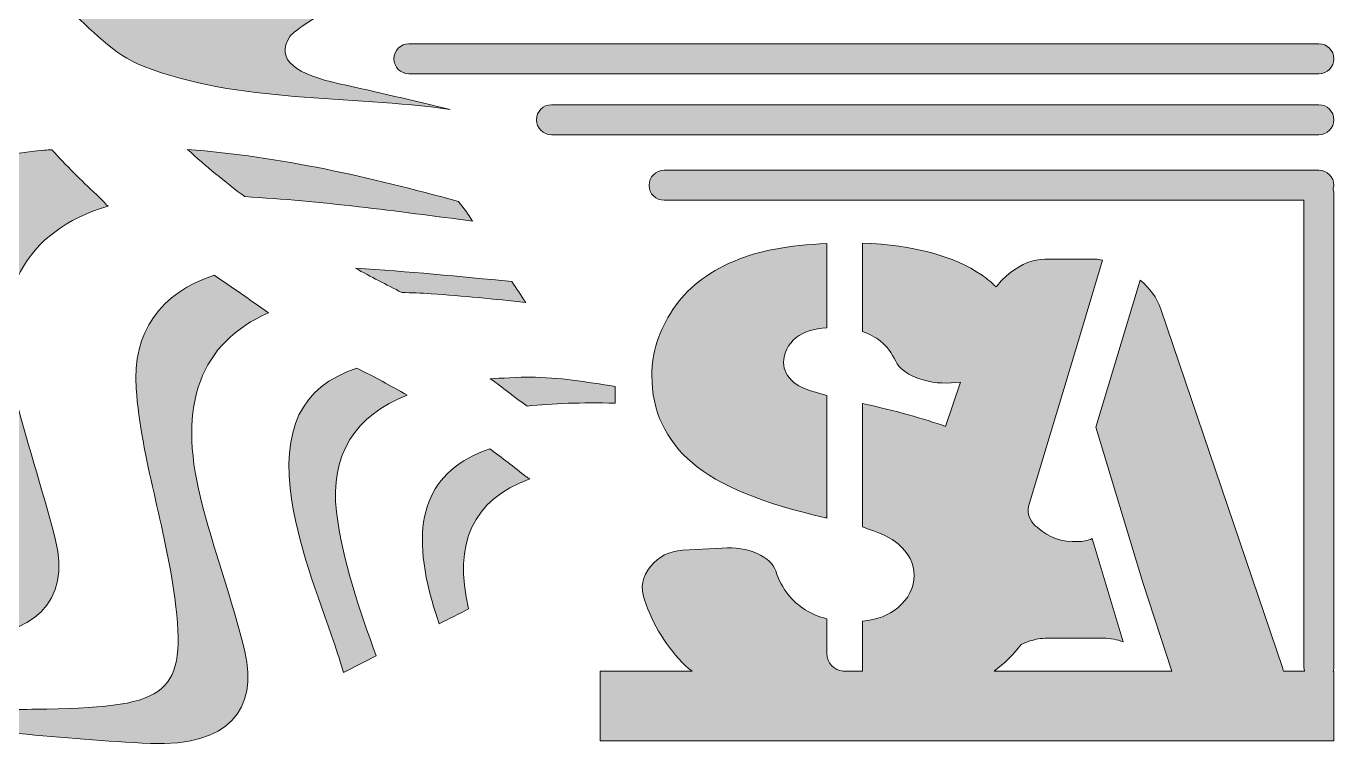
# Model space of a CAD drawing. Header units: inches. Extents: x 55 to 251, y -199 to -11.
# Drawn here: x 124.2 to 251.2, y -199.3 to -129.3 of the extents above; entities that cross this region are included whole.
import ezdxf

# ---------------------------------------------------------------- set-up
doc = ezdxf.new("R2010")
doc.units = ezdxf.units.IN
doc.header["$MEASUREMENT"] = 0
doc.layers.add('Layer 1', color=7, linetype='Continuous')

# ---------------------------------------------------------------- blocks, each defined once
blk = doc.blocks.new('block 2')
at = {"layer": 'Layer 1', "true_color": 0x434142}
h = blk.add_hatch(color=250, dxfattribs=at)
h.dxf.hatch_style = 2
edge = h.paths.add_edge_path()
edge.add_spline(control_points=[(154.34, -114.26), (154.35, -115.69), (157.8, -121.86), (158.68, -123.19), (159.65, -124.66), (160.63, -126.13), (161.6, -127.6), (161.6, -127.6), (179.96, -127.6), (179.96, -127.6), (177.73, -115.84), (173.31, -104.84), (165.24, -94.99), (162.55, -91.71), (159.67, -88.75), (156.64, -86.05), (153.48, -83.23), (150.14, -80.69), (146.66, -78.41), (142.35, -75.61), (137.82, -73.19), (133.1, -71.08), (130.56, -69.93), (127.96, -68.87), (125.31, -67.89), (123.17, -67.1), (121, -66.36), (118.8, -65.66), (117.04, -65.1), (116.33, -65.49), (116.11, -67.53), (115.75, -70.95), (115.58, -74.37), (115.57, -77.78), (115.56, -79.35), (115.59, -80.91), (115.65, -82.47), (115.77, -85.38), (116, -88.27), (116.33, -91.15), (116.58, -93.3), (116.88, -95.43), (117.23, -97.56), (117.53, -99.3), (117.84, -101.03), (118.2, -102.76), (119.79, -110.42), (122.3, -117.2), (125.58, -123.23), (125.99, -124), (126.43, -124.75), (126.88, -125.49), (127.09, -125.85), (127.32, -126.2), (127.54, -126.55), (127.76, -126.9), (127.97, -127.25), (128.19, -127.6), (128.19, -127.6), (128.2, -127.6), (128.2, -127.6), (128.2, -127.6), (128.2, -127.6), (128.2, -127.6), (130.51, -129.55), (132.62, -132.07), (135.58, -133.21), (144.94, -136.83), (155.45, -136.01), (165.39, -137.4), (161.81, -136.55), (158.23, -135.71), (154.62, -134.91), (150.55, -134.02), (148.32, -132.62), (149.83, -130.33), (150.23, -129.73), (153.16, -127.91), (153.78, -127.6), (153.78, -127.6), (153.78, -127.6), (153.78, -127.6), (153.78, -127.6), (153.78, -127.6), (153.78, -127.6), (146.78, -116.82), (139.76, -106.05), (132.73, -95.29), (131.73, -93.75), (130.73, -92.21), (129.73, -90.68), (129.52, -90.35), (129.3, -90.03), (129.11, -89.72), (128.42, -88.59), (128.06, -87.47), (129.53, -86.32), (131.34, -84.9), (133.11, -85.03), (134.76, -86.81), (135.16, -87.24), (135.52, -87.7), (135.86, -88.18), (137, -89.79), (137.86, -91.58), (138.94, -93.24), (139.19, -93.63), (139.45, -94.02), (139.71, -94.42), (143.44, -100.14), (147.25, -105.82), (151.02, -111.51), (151.8, -106.67), (151.95, -102.21), (151.75, -97.76), (151.61, -94.73), (153.35, -93.87), (155.61, -93.87), (158.03, -93.87), (157.86, -95.96), (157.86, -97.72), (157.87, -104.82), (154.32, -107.17), (154.34, -114.26)], knot_values=[0, 0, 0, 0, 1, 1, 1, 2, 2, 2, 3, 3, 3, 4, 4, 4, 5, 5, 5, 6, 6, 6, 7, 7, 7, 8, 8, 8, 9, 9, 9, 10, 10, 10, 11, 11, 11, 12, 12, 12, 13, 13, 13, 14, 14, 14, 15, 15, 15, 16, 16, 16, 17, 17, 17, 18, 18, 18, 19, 19, 19, 20, 20, 20, 21, 21, 21, 22, 22, 22, 23, 23, 23, 24, 24, 24, 25, 25, 25, 26, 26, 26, 27, 27, 27, 28, 28, 28, 29, 29, 29, 30, 30, 30, 31, 31, 31, 32, 32, 32, 33, 33, 33, 34, 34, 34, 35, 35, 35, 36, 36, 36, 37, 37, 37, 38, 38, 38, 39, 39, 39, 40, 40, 40, 41, 41, 41, 41], degree=3, periodic=1)
h = blk.add_hatch(color=250, dxfattribs=at)
h.dxf.hatch_style = 2
edge = h.paths.add_edge_path()
edge.add_spline(control_points=[(132.17, -146.8), (132.12, -146.76), (132.07, -146.73), (132.02, -146.7), (131.75, -146.37), (131.41, -146.03), (131.03, -145.68), (129.52, -144.29), (128.08, -142.83), (126.7, -141.32), (126.46, -141.34), (126.22, -141.35), (125.98, -141.37), (115.11, -142.37), (111.1, -145.76), (111.5, -154.49), (111.74, -159.82), (113.75, -165.09), (114.09, -170.43), (114.25, -172.92), (113.06, -177.14), (111.19, -177.65), (108.19, -178.48), (103.76, -177.42), (100.62, -176.13), (99.51, -175.68), (98.52, -174.86), (97.68, -173.91), (95.54, -169.56), (95.98, -163.76), (96.28, -161.4), (96.33, -161.08), (96.38, -160.74), (96.43, -160.4), (96.43, -160.36), (96.44, -160.33), (96.44, -160.33), (96.44, -160.33), (96.43, -160.33), (96.43, -160.33), (97.37, -153.17), (96.99, -142.81), (98.98, -139.38), (102.05, -134.1), (120.29, -133.14), (118.18, -129.57), (118.18, -129.57), (118.18, -129.57), (118.18, -129.57), (117.91, -129.09), (117.63, -128.61), (117.37, -128.12), (117.12, -127.65), (116.85, -127.23), (116.58, -126.83), (116.58, -126.83), (116.58, -126.83), (116.58, -126.83), (116.56, -126.81), (116.55, -126.8), (116.54, -126.78), (116.46, -126.67), (116.38, -126.57), (116.3, -126.46), (116.21, -126.35), (116.13, -126.24), (116.05, -126.14), (116.02, -126.11), (116, -126.08), (115.97, -126.06), (115.81, -125.87), (115.65, -125.7), (115.48, -125.54), (115.44, -125.5), (115.39, -125.46), (115.35, -125.43), (115.19, -125.28), (115.02, -125.14), (114.85, -125.02), (114.79, -124.97), (114.73, -124.93), (114.66, -124.89), (114.5, -124.78), (114.34, -124.68), (114.17, -124.58), (114.08, -124.53), (113.98, -124.49), (113.89, -124.45), (113.81, -124.41), (113.73, -124.38), (113.65, -124.34), (113.57, -124.3), (113.5, -124.26), (113.41, -124.23), (113.27, -124.18), (113.12, -124.13), (112.97, -124.09), (112.84, -124.05), (112.72, -124), (112.58, -123.96), (112.28, -123.89), (111.98, -123.83), (111.65, -123.78), (107.46, -123.16), (103.34, -122.86), (99.29, -122.86), (97.48, -122.86), (95.69, -122.94), (93.91, -123.07), (93.91, -123.07), (93.98, -123.05), (93.98, -123.05), (74.08, -124.38), (68.07, -130.11), (68.07, -130.11), (68.07, -130.11), (68.08, -130.1), (68.08, -130.1), (67.75, -130.28), (67.52, -130.49), (67.43, -130.72), (67.41, -130.73), (67.39, -130.74), (67.37, -130.75), (67.38, -130.76), (67.39, -130.78), (67.41, -130.8), (67.39, -130.85), (67.37, -130.9), (67.37, -130.95), (67.37, -131.03), (67.39, -131.1), (67.42, -131.18), (67.42, -131.18), (67.42, -131.18), (67.42, -131.18), (67.42, -131.18), (67.45, -131.22), (67.45, -131.22), (67.47, -131.28), (67.51, -131.33), (67.55, -131.39), (67.55, -131.39), (70.39, -135.83), (70.39, -135.83), (77.23, -147.78), (82.35, -160.28), (83.95, -173.88), (84.3, -176.79), (86.69, -181.11), (89.53, -182.01), (98.67, -184.87), (108.33, -187.21), (118.04, -188.25), (124.83, -188.97), (128.59, -185.05), (127.07, -179.24), (125.77, -174.24), (124.13, -169.29), (122.89, -164.28), (120.71, -155.5), (124.03, -149.21), (132.17, -146.8)], knot_values=[0, 0, 0, 0, 1, 1, 1, 2, 2, 2, 3, 3, 3, 4, 4, 4, 5, 5, 5, 6, 6, 6, 7, 7, 7, 8, 8, 8, 9, 9, 9, 10, 10, 10, 11, 11, 11, 12, 12, 12, 13, 13, 13, 14, 14, 14, 15, 15, 15, 16, 16, 16, 17, 17, 17, 18, 18, 18, 19, 19, 19, 20, 20, 20, 21, 21, 21, 22, 22, 22, 23, 23, 23, 24, 24, 24, 25, 25, 25, 26, 26, 26, 27, 27, 27, 28, 28, 28, 29, 29, 29, 30, 30, 30, 31, 31, 31, 32, 32, 32, 33, 33, 33, 34, 34, 34, 35, 35, 35, 36, 36, 36, 37, 37, 37, 38, 38, 38, 39, 39, 39, 40, 40, 40, 41, 41, 41, 42, 42, 42, 43, 43, 43, 44, 44, 44, 45, 45, 45, 46, 46, 46, 47, 47, 47, 48, 48, 48, 49, 49, 49, 50, 50, 50, 51, 51, 51, 52, 52, 52, 53, 53, 53, 54, 54, 54, 54], degree=3, periodic=1)
h = blk.add_hatch(color=250, dxfattribs=at)
h.dxf.hatch_style = 2
edge = h.paths.add_edge_path()
edge.add_spline(control_points=[(249.78, -131.03), (249.78, -131.03), (161.39, -131.03), (161.39, -131.03), (160.58, -131.03), (159.93, -131.69), (159.93, -132.49), (159.93, -133.29), (160.58, -133.94), (161.39, -133.94), (161.39, -133.94), (249.78, -133.94), (249.78, -133.94), (250.58, -133.94), (251.24, -133.29), (251.24, -132.49), (251.24, -131.69), (250.58, -131.03), (249.78, -131.03)], knot_values=[0, 0, 0, 0, 1, 1, 1, 2, 2, 2, 3, 3, 3, 4, 4, 4, 5, 5, 5, 6, 6, 6, 6], degree=3, periodic=1)
h = blk.add_hatch(color=250, dxfattribs=at)
h.dxf.hatch_style = 2
edge = h.paths.add_edge_path()
edge.add_spline(control_points=[(249.78, -136.95), (249.78, -136.95), (175.23, -136.95), (175.23, -136.95), (174.43, -136.95), (173.78, -137.61), (173.78, -138.41), (173.78, -139.21), (174.43, -139.86), (175.23, -139.86), (175.23, -139.86), (249.78, -139.86), (249.78, -139.86), (250.58, -139.86), (251.24, -139.21), (251.24, -138.41), (251.24, -137.61), (250.58, -136.95), (249.78, -136.95)], knot_values=[0, 0, 0, 0, 1, 1, 1, 2, 2, 2, 3, 3, 3, 4, 4, 4, 5, 5, 5, 6, 6, 6, 6], degree=3, periodic=1)
h = blk.add_hatch(color=250, dxfattribs=at)
h.dxf.hatch_style = 2
edge = h.paths.add_edge_path()
edge.add_spline(control_points=[(139.89, -141.3), (141.66, -142.91), (143.51, -144.43), (145.44, -145.88), (152.83, -146.29), (160.19, -147.29), (167.56, -148.25), (167.13, -147.57), (166.69, -146.93), (166.2, -146.35), (157.61, -143.97), (148.92, -141.99), (139.89, -141.3)], knot_values=[0, 0, 0, 0, 1, 1, 1, 2, 2, 2, 3, 3, 3, 4, 4, 4, 4], degree=3, periodic=1)
h = blk.add_hatch(color=250, dxfattribs=at)
h.dxf.hatch_style = 2
edge = h.paths.add_edge_path()
edge.add_spline(control_points=[(249.78, -143.32), (249.78, -143.32), (186.17, -143.32), (186.17, -143.32), (185.37, -143.32), (184.72, -143.98), (184.72, -144.78), (184.72, -145.58), (185.37, -146.23), (186.17, -146.23), (186.17, -146.23), (248.33, -146.23), (248.33, -146.23), (248.33, -146.23), (248.33, -191.66), (248.33, -191.66), (248.33, -191.77), (248.37, -191.87), (248.39, -191.98), (248.39, -191.98), (246.33, -191.98), (246.33, -191.98), (246.3, -191.86), (246.29, -191.74), (246.24, -191.62), (246.24, -191.62), (234.42, -156.81), (234.42, -156.81), (234.03, -155.69), (233.36, -154.75), (232.43, -153.99), (232.43, -153.99), (228.13, -168.26), (228.13, -168.26), (228.13, -168.26), (232.68, -183.35), (232.68, -183.35), (232.68, -183.35), (235.5, -191.98), (235.5, -191.98), (235.5, -191.98), (218.24, -191.98), (218.24, -191.98), (219.23, -191.22), (220.11, -190.36), (220.87, -189.39), (221.15, -189.25), (221.43, -189.14), (221.71, -189.04), (222.26, -188.86), (222.82, -188.77), (223.4, -188.77), (223.4, -188.77), (228.87, -188.77), (228.87, -188.77), (229.55, -188.77), (230.18, -188.9), (230.77, -189.12), (230.77, -189.12), (227.75, -179.1), (227.75, -179.1), (227.34, -179.29), (226.87, -179.39), (226.33, -179.39), (226.33, -179.39), (226.05, -179.39), (226.05, -179.39), (226, -179.39), (225.96, -179.38), (225.91, -179.38), (225.88, -179.38), (225.85, -179.39), (225.82, -179.39), (224.27, -179.42), (222.98, -178.49), (222.37, -177.95), (222.23, -177.85), (222.1, -177.73), (222, -177.6), (221.99, -177.6), (221.99, -177.59), (221.99, -177.59), (221.99, -177.59), (221.99, -177.59), (221.99, -177.59), (221.59, -177.08), (221.43, -176.4), (221.63, -175.74), (221.63, -175.74), (226.32, -160.18), (226.32, -160.18), (226.32, -160.18), (228.76, -152.05), (228.76, -152.05), (228.51, -151.99), (228.3, -151.96), (228.11, -151.96), (228.11, -151.96), (223.16, -151.96), (223.16, -151.96), (222.04, -151.96), (220.93, -152.39), (219.83, -153.25), (219.3, -153.65), (218.85, -154.1), (218.49, -154.58), (218.47, -154.6), (218.45, -154.63), (218.44, -154.65), (218.01, -154.24), (217.55, -153.86), (217.06, -153.51), (214.31, -151.62), (210.44, -150.58), (205.44, -150.4), (205.44, -150.4), (205.44, -158.98), (205.44, -158.98), (206.13, -159.22), (206.72, -159.53), (207.2, -159.91), (207.8, -160.42), (208.3, -161.07), (208.69, -161.87), (208.99, -162.52), (209.64, -163.04), (210.64, -163.43), (211.66, -163.87), (212.81, -164.05), (214.07, -163.96), (214.07, -163.96), (214.97, -163.91), (214.97, -163.91), (214.97, -163.91), (213.51, -168.19), (213.51, -168.19), (211.4, -167.44), (208.71, -166.7), (205.44, -165.96), (205.44, -165.96), (205.44, -177.96), (205.44, -177.96), (207.12, -178.5), (208.28, -179.04), (208.92, -179.61), (209.94, -180.5), (210.46, -181.52), (210.46, -182.67), (210.46, -183.86), (209.93, -184.91), (208.87, -185.83), (208.03, -186.54), (206.88, -186.97), (205.44, -187.12), (205.44, -187.12), (205.44, -190.25), (205.44, -190.25), (205.44, -190.25), (205.44, -191.98), (205.44, -191.98), (205.44, -191.98), (203.75, -191.97), (203.75, -191.97), (203.74, -191.97), (203.72, -191.98), (203.71, -191.98), (203.69, -191.98), (203.67, -191.97), (203.65, -191.97), (203.65, -191.97), (203.57, -191.97), (203.57, -191.97), (203.57, -191.97), (203.57, -191.97), (203.57, -191.97), (202.68, -191.89), (201.98, -191.15), (201.98, -190.25), (201.98, -190.25), (201.98, -186.88), (201.98, -186.88), (200.44, -186.5), (199.17, -185.71), (198.2, -184.5), (197.72, -183.9), (197.32, -183.15), (197.02, -182.23), (196.78, -181.55), (196.18, -180.98), (195.21, -180.54), (194.22, -180.1), (193.09, -179.92), (191.82, -180.01), (191.82, -180.01), (187.98, -180.23), (187.98, -180.23), (186.68, -180.32), (185.64, -180.84), (184.86, -181.79), (184.04, -182.76), (183.85, -183.84), (184.27, -185.03), (185.08, -187.49), (186.42, -189.64), (188.29, -191.48), (188.48, -191.65), (188.69, -191.81), (188.89, -191.98), (188.89, -191.98), (179.98, -191.98), (179.98, -191.98), (179.98, -191.98), (179.98, -198.74), (179.98, -198.74), (179.98, -198.74), (251.24, -198.74), (251.24, -198.74), (251.24, -198.74), (251.24, -191.98), (251.24, -191.98), (251.24, -191.98), (251.17, -191.98), (251.17, -191.98), (251.2, -191.87), (251.24, -191.77), (251.24, -191.66), (251.24, -191.66), (251.24, -145.5), (251.24, -145.5), (251.24, -145.37), (251.19, -145.26), (251.16, -145.14), (251.19, -145.02), (251.24, -144.91), (251.24, -144.78), (251.24, -143.98), (250.58, -143.32), (249.78, -143.32)], knot_values=[0, 0, 0, 0, 1, 1, 1, 2, 2, 2, 3, 3, 3, 4, 4, 4, 5, 5, 5, 6, 6, 6, 7, 7, 7, 8, 8, 8, 9, 9, 9, 10, 10, 10, 11, 11, 11, 12, 12, 12, 13, 13, 13, 14, 14, 14, 15, 15, 15, 16, 16, 16, 17, 17, 17, 18, 18, 18, 19, 19, 19, 20, 20, 20, 21, 21, 21, 22, 22, 22, 23, 23, 23, 24, 24, 24, 25, 25, 25, 26, 26, 26, 27, 27, 27, 28, 28, 28, 29, 29, 29, 30, 30, 30, 31, 31, 31, 32, 32, 32, 33, 33, 33, 34, 34, 34, 35, 35, 35, 36, 36, 36, 37, 37, 37, 38, 38, 38, 39, 39, 39, 40, 40, 40, 41, 41, 41, 42, 42, 42, 43, 43, 43, 44, 44, 44, 45, 45, 45, 46, 46, 46, 47, 47, 47, 48, 48, 48, 49, 49, 49, 50, 50, 50, 51, 51, 51, 52, 52, 52, 53, 53, 53, 54, 54, 54, 55, 55, 55, 56, 56, 56, 57, 57, 57, 58, 58, 58, 59, 59, 59, 60, 60, 60, 61, 61, 61, 62, 62, 62, 63, 63, 63, 64, 64, 64, 65, 65, 65, 66, 66, 66, 67, 67, 67, 68, 68, 68, 69, 69, 69, 70, 70, 70, 71, 71, 71, 72, 72, 72, 73, 73, 73, 74, 74, 74, 75, 75, 75, 76, 76, 76, 77, 77, 77, 78, 78, 78, 79, 79, 79, 79], degree=3, periodic=1)
h = blk.add_hatch(color=250, dxfattribs=at)
h.dxf.hatch_style = 2
edge = h.paths.add_edge_path()
edge.add_spline(control_points=[(201.98, -158.62), (201.98, -158.62), (201.98, -150.44), (201.98, -150.44), (198.27, -150.59), (195.27, -151.15), (193, -152.14), (190.34, -153.26), (188.35, -154.83), (187.03, -156.85), (185.67, -158.86), (184.99, -161), (184.99, -163.25), (184.99, -166.69), (186.3, -169.52), (188.93, -171.74), (191.49, -173.93), (195.8, -175.71), (201.86, -177.07), (201.9, -177.08), (201.94, -177.09), (201.98, -177.1), (201.98, -177.1), (201.98, -165.18), (201.98, -165.18), (200.36, -164.79), (199.29, -164.37), (198.79, -163.92), (198.12, -163.35), (197.79, -162.72), (197.79, -162), (197.79, -161.06), (198.2, -160.24), (199.01, -159.56), (199.71, -159), (200.71, -158.7), (201.98, -158.62)], knot_values=[0, 0, 0, 0, 1, 1, 1, 2, 2, 2, 3, 3, 3, 4, 4, 4, 5, 5, 5, 6, 6, 6, 7, 7, 7, 8, 8, 8, 9, 9, 9, 10, 10, 10, 11, 11, 11, 12, 12, 12, 12], degree=3, periodic=1)
h = blk.add_hatch(color=250, dxfattribs=at)
h.dxf.hatch_style = 2
edge = h.paths.add_edge_path()
edge.add_spline(control_points=[(147.76, -157.16), (146, -155.94), (144.24, -154.72), (142.47, -153.51), (137.28, -155.19), (134.49, -159.1), (134.89, -164.5), (135.4, -171.32), (137.76, -178.04), (138.64, -184.86), (139.85, -194.15), (138.12, -195.44), (126.22, -195.66), (123.64, -195.7), (121.06, -195.71), (118.49, -195.6), (115.95, -195.49), (113.44, -195.21), (110.62, -196.73), (119.17, -197.52), (127.7, -198.62), (136.28, -198.99), (143.84, -199.32), (146.78, -195.69), (145.44, -190.06), (144.24, -185.04), (142.39, -180.12), (141.14, -175.11), (138.89, -166.05), (141.15, -160.04), (147.76, -157.16)], knot_values=[0, 0, 0, 0, 1, 1, 1, 2, 2, 2, 3, 3, 3, 4, 4, 4, 5, 5, 5, 6, 6, 6, 7, 7, 7, 8, 8, 8, 9, 9, 9, 10, 10, 10, 10], degree=3, periodic=1)
h = blk.add_hatch(color=250, dxfattribs=at)
h.dxf.hatch_style = 2
edge = h.paths.add_edge_path()
edge.add_spline(control_points=[(163.55, -155.31), (166.62, -155.51), (169.67, -155.84), (172.73, -156.15), (172.28, -155.47), (171.82, -154.79), (171.37, -154.11), (166.31, -153.65), (161.26, -153.13), (156.21, -152.83), (157.68, -153.65), (159.18, -154.43), (160.71, -155.19), (161.63, -155.21), (162.56, -155.24), (163.55, -155.31)], knot_values=[0, 0, 0, 0, 1, 1, 1, 2, 2, 2, 3, 3, 3, 4, 4, 4, 5, 5, 5, 5], degree=3, periodic=1)
h = blk.add_hatch(color=250, dxfattribs=at)
h.dxf.hatch_style = 2
edge = h.paths.add_edge_path()
edge.add_spline(control_points=[(161.22, -165.16), (159.62, -164.24), (157.99, -163.37), (156.34, -162.54), (150.82, -164.37), (148.95, -168.52), (150.03, -175.46), (150.81, -180.49), (152.85, -185.42), (154.49, -190.35), (154.7, -190.96), (154.87, -191.54), (155.03, -192.1), (156.09, -191.57), (157.14, -191.03), (158.21, -190.48), (156.53, -185.87), (154.92, -181.22), (154.35, -176.51), (153.68, -170.98), (156.21, -167.07), (161.22, -165.16)], knot_values=[0, 0, 0, 0, 1, 1, 1, 2, 2, 2, 3, 3, 3, 4, 4, 4, 5, 5, 5, 6, 6, 6, 7, 7, 7, 7], degree=3, periodic=1)
h = blk.add_hatch(color=250, dxfattribs=at)
h.dxf.hatch_style = 2
edge = h.paths.add_edge_path()
edge.add_spline(control_points=[(181.43, -165.94), (181.43, -165.94), (181.43, -164.32), (181.43, -164.32), (178.67, -163.88), (175.92, -163.43), (173.16, -163.41), (172.22, -163.4), (170.14, -163.53), (169.28, -163.56), (170.02, -164.04), (171.53, -165.26), (172.86, -166.23), (175.34, -165.96), (178.17, -165.86), (181.4, -165.94), (181.41, -165.94), (181.42, -165.94), (181.43, -165.94)], knot_values=[0, 0, 0, 0, 1, 1, 1, 2, 2, 2, 3, 3, 3, 4, 4, 4, 5, 5, 5, 6, 6, 6, 6], degree=3, periodic=1)
h = blk.add_hatch(color=250, dxfattribs=at)
h.dxf.hatch_style = 2
edge = h.paths.add_edge_path()
edge.add_spline(control_points=[(169.24, -170.37), (163.17, -172.49), (161.42, -177.21), (163.58, -184.98), (163.8, -185.78), (164.07, -186.57), (164.34, -187.37), (165.29, -186.89), (166.23, -186.41), (167.19, -185.93), (165.68, -179.49), (167.55, -175.39), (173.12, -173.29), (173.01, -173.22), (172.89, -173.16), (172.77, -173.09), (171.61, -172.14), (170.43, -171.24), (169.24, -170.37)], knot_values=[0, 0, 0, 0, 1, 1, 1, 2, 2, 2, 3, 3, 3, 4, 4, 4, 5, 5, 5, 6, 6, 6, 6], degree=3, periodic=1)
at = {"layer": 'Layer 1', "lineweight": 0}
for points, knots in [([(154.34, -114.26), (154.35, -115.69), (157.8, -121.86), (158.68, -123.19), (159.65, -124.66), (160.63, -126.13), (161.6, -127.6), (161.6, -127.6), (179.96, -127.6), (179.96, -127.6), (177.73, -115.84), (173.31, -104.84), (165.24, -94.99), (162.55, -91.71), (159.67, -88.75), (156.64, -86.05), (153.48, -83.23), (150.14, -80.69), (146.66, -78.41), (142.35, -75.61), (137.82, -73.19), (133.1, -71.08), (130.56, -69.93), (127.96, -68.87), (125.31, -67.89), (123.17, -67.1), (121, -66.36), (118.8, -65.66), (117.04, -65.1), (116.33, -65.49), (116.11, -67.53), (115.75, -70.95), (115.58, -74.37), (115.57, -77.78), (115.56, -79.35), (115.59, -80.91), (115.65, -82.47), (115.77, -85.38), (116, -88.27), (116.33, -91.15), (116.58, -93.3), (116.88, -95.43), (117.23, -97.56), (117.53, -99.3), (117.84, -101.03), (118.2, -102.76), (119.79, -110.42), (122.3, -117.2), (125.58, -123.23), (125.99, -124), (126.43, -124.75), (126.88, -125.49), (127.09, -125.85), (127.32, -126.2), (127.54, -126.55), (127.76, -126.9), (127.97, -127.25), (128.19, -127.6), (128.19, -127.6), (128.2, -127.6), (128.2, -127.6), (128.2, -127.6), (128.2, -127.6), (128.2, -127.6), (130.51, -129.55), (132.62, -132.07), (135.58, -133.21), (144.94, -136.83), (155.45, -136.01), (165.39, -137.4), (161.81, -136.55), (158.23, -135.71), (154.62, -134.91), (150.55, -134.02), (148.32, -132.62), (149.83, -130.33), (150.23, -129.73), (153.16, -127.91), (153.78, -127.6), (153.78, -127.6), (153.78, -127.6), (153.78, -127.6), (153.78, -127.6), (153.78, -127.6), (153.78, -127.6), (146.78, -116.82), (139.76, -106.05), (132.73, -95.29), (131.73, -93.75), (130.73, -92.21), (129.73, -90.68), (129.52, -90.35), (129.3, -90.03), (129.11, -89.72), (128.42, -88.59), (128.06, -87.47), (129.53, -86.32), (131.34, -84.9), (133.11, -85.03), (134.76, -86.81), (135.16, -87.24), (135.52, -87.7), (135.86, -88.18), (137, -89.79), (137.86, -91.58), (138.94, -93.24), (139.19, -93.63), (139.45, -94.02), (139.71, -94.42), (143.44, -100.14), (147.25, -105.82), (151.02, -111.51), (151.8, -106.67), (151.95, -102.21), (151.75, -97.76), (151.61, -94.73), (153.35, -93.87), (155.61, -93.87), (158.03, -93.87), (157.86, -95.96), (157.86, -97.72), (157.87, -104.82), (154.32, -107.17), (154.34, -114.26)], [0, 0, 0, 0, 1, 1, 1, 2, 2, 2, 3, 3, 3, 4, 4, 4, 5, 5, 5, 6, 6, 6, 7, 7, 7, 8, 8, 8, 9, 9, 9, 10, 10, 10, 11, 11, 11, 12, 12, 12, 13, 13, 13, 14, 14, 14, 15, 15, 15, 16, 16, 16, 17, 17, 17, 18, 18, 18, 19, 19, 19, 20, 20, 20, 21, 21, 21, 22, 22, 22, 23, 23, 23, 24, 24, 24, 25, 25, 25, 26, 26, 26, 27, 27, 27, 28, 28, 28, 29, 29, 29, 30, 30, 30, 31, 31, 31, 32, 32, 32, 33, 33, 33, 34, 34, 34, 35, 35, 35, 36, 36, 36, 37, 37, 37, 38, 38, 38, 39, 39, 39, 40, 40, 40, 41, 41, 41, 41]), ([(132.17, -146.8), (132.12, -146.76), (132.07, -146.73), (132.02, -146.7), (131.75, -146.37), (131.41, -146.03), (131.03, -145.68), (129.52, -144.29), (128.08, -142.83), (126.7, -141.32), (126.46, -141.34), (126.22, -141.35), (125.98, -141.37), (115.11, -142.37), (111.1, -145.76), (111.5, -154.49), (111.74, -159.82), (113.75, -165.09), (114.09, -170.43), (114.25, -172.92), (113.06, -177.14), (111.19, -177.65), (108.19, -178.48), (103.76, -177.42), (100.62, -176.13), (99.51, -175.68), (98.52, -174.86), (97.68, -173.91), (95.54, -169.56), (95.98, -163.76), (96.28, -161.4), (96.33, -161.08), (96.38, -160.74), (96.43, -160.4), (96.43, -160.36), (96.44, -160.33), (96.44, -160.33), (96.44, -160.33), (96.43, -160.33), (96.43, -160.33), (97.37, -153.17), (96.99, -142.81), (98.98, -139.38), (102.05, -134.1), (120.29, -133.14), (118.18, -129.57), (118.18, -129.57), (118.18, -129.57), (118.18, -129.57), (117.91, -129.09), (117.63, -128.61), (117.37, -128.12), (117.12, -127.65), (116.85, -127.23), (116.58, -126.83), (116.58, -126.83), (116.58, -126.83), (116.58, -126.83), (116.56, -126.81), (116.55, -126.8), (116.54, -126.78), (116.46, -126.67), (116.38, -126.57), (116.3, -126.46), (116.21, -126.35), (116.13, -126.24), (116.05, -126.14), (116.02, -126.11), (116, -126.08), (115.97, -126.06), (115.81, -125.87), (115.65, -125.7), (115.48, -125.54), (115.44, -125.5), (115.39, -125.46), (115.35, -125.43), (115.19, -125.28), (115.02, -125.14), (114.85, -125.02), (114.79, -124.97), (114.73, -124.93), (114.66, -124.89), (114.5, -124.78), (114.34, -124.68), (114.17, -124.58), (114.08, -124.53), (113.98, -124.49), (113.89, -124.45), (113.81, -124.41), (113.73, -124.38), (113.65, -124.34), (113.57, -124.3), (113.5, -124.26), (113.41, -124.23), (113.27, -124.18), (113.12, -124.13), (112.97, -124.09), (112.84, -124.05), (112.72, -124), (112.58, -123.96), (112.28, -123.89), (111.98, -123.83), (111.65, -123.78), (107.46, -123.16), (103.34, -122.86), (99.29, -122.86), (97.48, -122.86), (95.69, -122.94), (93.91, -123.07), (93.91, -123.07), (93.98, -123.05), (93.98, -123.05), (74.08, -124.38), (68.07, -130.11), (68.07, -130.11), (68.07, -130.11), (68.08, -130.1), (68.08, -130.1), (67.75, -130.28), (67.52, -130.49), (67.43, -130.72), (67.41, -130.73), (67.39, -130.74), (67.37, -130.75), (67.38, -130.76), (67.39, -130.78), (67.41, -130.8), (67.39, -130.85), (67.37, -130.9), (67.37, -130.95), (67.37, -131.03), (67.39, -131.1), (67.42, -131.18), (67.42, -131.18), (67.42, -131.18), (67.42, -131.18), (67.42, -131.18), (67.45, -131.22), (67.45, -131.22), (67.47, -131.28), (67.51, -131.33), (67.55, -131.39), (67.55, -131.39), (70.39, -135.83), (70.39, -135.83), (77.23, -147.78), (82.35, -160.28), (83.95, -173.88), (84.3, -176.79), (86.69, -181.11), (89.53, -182.01), (98.67, -184.87), (108.33, -187.21), (118.04, -188.25), (124.83, -188.97), (128.59, -185.05), (127.07, -179.24), (125.77, -174.24), (124.13, -169.29), (122.89, -164.28), (120.71, -155.5), (124.03, -149.21), (132.17, -146.8)], [0, 0, 0, 0, 1, 1, 1, 2, 2, 2, 3, 3, 3, 4, 4, 4, 5, 5, 5, 6, 6, 6, 7, 7, 7, 8, 8, 8, 9, 9, 9, 10, 10, 10, 11, 11, 11, 12, 12, 12, 13, 13, 13, 14, 14, 14, 15, 15, 15, 16, 16, 16, 17, 17, 17, 18, 18, 18, 19, 19, 19, 20, 20, 20, 21, 21, 21, 22, 22, 22, 23, 23, 23, 24, 24, 24, 25, 25, 25, 26, 26, 26, 27, 27, 27, 28, 28, 28, 29, 29, 29, 30, 30, 30, 31, 31, 31, 32, 32, 32, 33, 33, 33, 34, 34, 34, 35, 35, 35, 36, 36, 36, 37, 37, 37, 38, 38, 38, 39, 39, 39, 40, 40, 40, 41, 41, 41, 42, 42, 42, 43, 43, 43, 44, 44, 44, 45, 45, 45, 46, 46, 46, 47, 47, 47, 48, 48, 48, 49, 49, 49, 50, 50, 50, 51, 51, 51, 52, 52, 52, 53, 53, 53, 54, 54, 54, 54]), ([(249.78, -131.03), (249.78, -131.03), (161.39, -131.03), (161.39, -131.03), (160.58, -131.03), (159.93, -131.69), (159.93, -132.49), (159.93, -133.29), (160.58, -133.94), (161.39, -133.94), (161.39, -133.94), (249.78, -133.94), (249.78, -133.94), (250.58, -133.94), (251.24, -133.29), (251.24, -132.49), (251.24, -131.69), (250.58, -131.03), (249.78, -131.03)], [0, 0, 0, 0, 1, 1, 1, 2, 2, 2, 3, 3, 3, 4, 4, 4, 5, 5, 5, 6, 6, 6, 6]), ([(249.78, -136.95), (249.78, -136.95), (175.23, -136.95), (175.23, -136.95), (174.43, -136.95), (173.78, -137.61), (173.78, -138.41), (173.78, -139.21), (174.43, -139.86), (175.23, -139.86), (175.23, -139.86), (249.78, -139.86), (249.78, -139.86), (250.58, -139.86), (251.24, -139.21), (251.24, -138.41), (251.24, -137.61), (250.58, -136.95), (249.78, -136.95)], [0, 0, 0, 0, 1, 1, 1, 2, 2, 2, 3, 3, 3, 4, 4, 4, 5, 5, 5, 6, 6, 6, 6]), ([(139.89, -141.3), (141.66, -142.91), (143.51, -144.43), (145.44, -145.88), (152.83, -146.29), (160.19, -147.29), (167.56, -148.25), (167.13, -147.57), (166.69, -146.93), (166.2, -146.35), (157.61, -143.97), (148.92, -141.99), (139.89, -141.3)], [0, 0, 0, 0, 1, 1, 1, 2, 2, 2, 3, 3, 3, 4, 4, 4, 4]), ([(249.78, -143.32), (249.78, -143.32), (186.17, -143.32), (186.17, -143.32), (185.37, -143.32), (184.72, -143.98), (184.72, -144.78), (184.72, -145.58), (185.37, -146.23), (186.17, -146.23), (186.17, -146.23), (248.33, -146.23), (248.33, -146.23), (248.33, -146.23), (248.33, -191.66), (248.33, -191.66), (248.33, -191.77), (248.37, -191.87), (248.39, -191.98), (248.39, -191.98), (246.33, -191.98), (246.33, -191.98), (246.3, -191.86), (246.29, -191.74), (246.24, -191.62), (246.24, -191.62), (234.42, -156.81), (234.42, -156.81), (234.03, -155.69), (233.36, -154.75), (232.43, -153.99), (232.43, -153.99), (228.13, -168.26), (228.13, -168.26), (228.13, -168.26), (232.68, -183.35), (232.68, -183.35), (232.68, -183.35), (235.5, -191.98), (235.5, -191.98), (235.5, -191.98), (218.24, -191.98), (218.24, -191.98), (219.23, -191.22), (220.11, -190.36), (220.87, -189.39), (221.15, -189.25), (221.43, -189.14), (221.71, -189.04), (222.26, -188.86), (222.82, -188.77), (223.4, -188.77), (223.4, -188.77), (228.87, -188.77), (228.87, -188.77), (229.55, -188.77), (230.18, -188.9), (230.77, -189.12), (230.77, -189.12), (227.75, -179.1), (227.75, -179.1), (227.34, -179.29), (226.87, -179.39), (226.33, -179.39), (226.33, -179.39), (226.05, -179.39), (226.05, -179.39), (226, -179.39), (225.96, -179.38), (225.91, -179.38), (225.88, -179.38), (225.85, -179.39), (225.82, -179.39), (224.27, -179.42), (222.98, -178.49), (222.37, -177.95), (222.23, -177.85), (222.1, -177.73), (222, -177.6), (221.99, -177.6), (221.99, -177.59), (221.99, -177.59), (221.99, -177.59), (221.99, -177.59), (221.99, -177.59), (221.59, -177.08), (221.43, -176.4), (221.63, -175.74), (221.63, -175.74), (226.32, -160.18), (226.32, -160.18), (226.32, -160.18), (228.76, -152.05), (228.76, -152.05), (228.51, -151.99), (228.3, -151.96), (228.11, -151.96), (228.11, -151.96), (223.16, -151.96), (223.16, -151.96), (222.04, -151.96), (220.93, -152.39), (219.83, -153.25), (219.3, -153.65), (218.85, -154.1), (218.49, -154.58), (218.47, -154.6), (218.45, -154.63), (218.44, -154.65), (218.01, -154.24), (217.55, -153.86), (217.06, -153.51), (214.31, -151.62), (210.44, -150.58), (205.44, -150.4), (205.44, -150.4), (205.44, -158.98), (205.44, -158.98), (206.13, -159.22), (206.72, -159.53), (207.2, -159.91), (207.8, -160.42), (208.3, -161.07), (208.69, -161.87), (208.99, -162.52), (209.64, -163.04), (210.64, -163.43), (211.66, -163.87), (212.81, -164.05), (214.07, -163.96), (214.07, -163.96), (214.97, -163.91), (214.97, -163.91), (214.97, -163.91), (213.51, -168.19), (213.51, -168.19), (211.4, -167.44), (208.71, -166.7), (205.44, -165.96), (205.44, -165.96), (205.44, -177.96), (205.44, -177.96), (207.12, -178.5), (208.28, -179.04), (208.92, -179.61), (209.94, -180.5), (210.46, -181.52), (210.46, -182.67), (210.46, -183.86), (209.93, -184.91), (208.87, -185.83), (208.03, -186.54), (206.88, -186.97), (205.44, -187.12), (205.44, -187.12), (205.44, -190.25), (205.44, -190.25), (205.44, -190.25), (205.44, -191.98), (205.44, -191.98), (205.44, -191.98), (203.75, -191.97), (203.75, -191.97), (203.74, -191.97), (203.72, -191.98), (203.71, -191.98), (203.69, -191.98), (203.67, -191.97), (203.65, -191.97), (203.65, -191.97), (203.57, -191.97), (203.57, -191.97), (203.57, -191.97), (203.57, -191.97), (203.57, -191.97), (202.68, -191.89), (201.98, -191.15), (201.98, -190.25), (201.98, -190.25), (201.98, -186.88), (201.98, -186.88), (200.44, -186.5), (199.17, -185.71), (198.2, -184.5), (197.72, -183.9), (197.32, -183.15), (197.02, -182.23), (196.78, -181.55), (196.18, -180.98), (195.21, -180.54), (194.22, -180.1), (193.09, -179.92), (191.82, -180.01), (191.82, -180.01), (187.98, -180.23), (187.98, -180.23), (186.68, -180.32), (185.64, -180.84), (184.86, -181.79), (184.04, -182.76), (183.85, -183.84), (184.27, -185.03), (185.08, -187.49), (186.42, -189.64), (188.29, -191.48), (188.48, -191.65), (188.69, -191.81), (188.89, -191.98), (188.89, -191.98), (179.98, -191.98), (179.98, -191.98), (179.98, -191.98), (179.98, -198.74), (179.98, -198.74), (179.98, -198.74), (251.24, -198.74), (251.24, -198.74), (251.24, -198.74), (251.24, -191.98), (251.24, -191.98), (251.24, -191.98), (251.17, -191.98), (251.17, -191.98), (251.2, -191.87), (251.24, -191.77), (251.24, -191.66), (251.24, -191.66), (251.24, -145.5), (251.24, -145.5), (251.24, -145.37), (251.19, -145.26), (251.16, -145.14), (251.19, -145.02), (251.24, -144.91), (251.24, -144.78), (251.24, -143.98), (250.58, -143.32), (249.78, -143.32)], [0, 0, 0, 0, 1, 1, 1, 2, 2, 2, 3, 3, 3, 4, 4, 4, 5, 5, 5, 6, 6, 6, 7, 7, 7, 8, 8, 8, 9, 9, 9, 10, 10, 10, 11, 11, 11, 12, 12, 12, 13, 13, 13, 14, 14, 14, 15, 15, 15, 16, 16, 16, 17, 17, 17, 18, 18, 18, 19, 19, 19, 20, 20, 20, 21, 21, 21, 22, 22, 22, 23, 23, 23, 24, 24, 24, 25, 25, 25, 26, 26, 26, 27, 27, 27, 28, 28, 28, 29, 29, 29, 30, 30, 30, 31, 31, 31, 32, 32, 32, 33, 33, 33, 34, 34, 34, 35, 35, 35, 36, 36, 36, 37, 37, 37, 38, 38, 38, 39, 39, 39, 40, 40, 40, 41, 41, 41, 42, 42, 42, 43, 43, 43, 44, 44, 44, 45, 45, 45, 46, 46, 46, 47, 47, 47, 48, 48, 48, 49, 49, 49, 50, 50, 50, 51, 51, 51, 52, 52, 52, 53, 53, 53, 54, 54, 54, 55, 55, 55, 56, 56, 56, 57, 57, 57, 58, 58, 58, 59, 59, 59, 60, 60, 60, 61, 61, 61, 62, 62, 62, 63, 63, 63, 64, 64, 64, 65, 65, 65, 66, 66, 66, 67, 67, 67, 68, 68, 68, 69, 69, 69, 70, 70, 70, 71, 71, 71, 72, 72, 72, 73, 73, 73, 74, 74, 74, 75, 75, 75, 76, 76, 76, 77, 77, 77, 78, 78, 78, 79, 79, 79, 79]), ([(201.98, -158.62), (201.98, -158.62), (201.98, -150.44), (201.98, -150.44), (198.27, -150.59), (195.27, -151.15), (193, -152.14), (190.34, -153.26), (188.35, -154.83), (187.03, -156.85), (185.67, -158.86), (184.99, -161), (184.99, -163.25), (184.99, -166.69), (186.3, -169.52), (188.93, -171.74), (191.49, -173.93), (195.8, -175.71), (201.86, -177.07), (201.9, -177.08), (201.94, -177.09), (201.98, -177.1), (201.98, -177.1), (201.98, -165.18), (201.98, -165.18), (200.36, -164.79), (199.29, -164.37), (198.79, -163.92), (198.12, -163.35), (197.79, -162.72), (197.79, -162), (197.79, -161.06), (198.2, -160.24), (199.01, -159.56), (199.71, -159), (200.71, -158.7), (201.98, -158.62)], [0, 0, 0, 0, 1, 1, 1, 2, 2, 2, 3, 3, 3, 4, 4, 4, 5, 5, 5, 6, 6, 6, 7, 7, 7, 8, 8, 8, 9, 9, 9, 10, 10, 10, 11, 11, 11, 12, 12, 12, 12]), ([(147.76, -157.16), (146, -155.94), (144.24, -154.72), (142.47, -153.51), (137.28, -155.19), (134.49, -159.1), (134.89, -164.5), (135.4, -171.32), (137.76, -178.04), (138.64, -184.86), (139.85, -194.15), (138.12, -195.44), (126.22, -195.66), (123.64, -195.7), (121.06, -195.71), (118.49, -195.6), (115.95, -195.49), (113.44, -195.21), (110.62, -196.73), (119.17, -197.52), (127.7, -198.62), (136.28, -198.99), (143.84, -199.32), (146.78, -195.69), (145.44, -190.06), (144.24, -185.04), (142.39, -180.12), (141.14, -175.11), (138.89, -166.05), (141.15, -160.04), (147.76, -157.16)], [0, 0, 0, 0, 1, 1, 1, 2, 2, 2, 3, 3, 3, 4, 4, 4, 5, 5, 5, 6, 6, 6, 7, 7, 7, 8, 8, 8, 9, 9, 9, 10, 10, 10, 10]), ([(163.55, -155.31), (166.62, -155.51), (169.67, -155.84), (172.73, -156.15), (172.28, -155.47), (171.82, -154.79), (171.37, -154.11), (166.31, -153.65), (161.26, -153.13), (156.21, -152.83), (157.68, -153.65), (159.18, -154.43), (160.71, -155.19), (161.63, -155.21), (162.56, -155.24), (163.55, -155.31)], [0, 0, 0, 0, 1, 1, 1, 2, 2, 2, 3, 3, 3, 4, 4, 4, 5, 5, 5, 5]), ([(161.22, -165.16), (159.62, -164.24), (157.99, -163.37), (156.34, -162.54), (150.82, -164.37), (148.95, -168.52), (150.03, -175.46), (150.81, -180.49), (152.85, -185.42), (154.49, -190.35), (154.7, -190.96), (154.87, -191.54), (155.03, -192.1), (156.09, -191.57), (157.14, -191.03), (158.21, -190.48), (156.53, -185.87), (154.92, -181.22), (154.35, -176.51), (153.68, -170.98), (156.21, -167.07), (161.22, -165.16)], [0, 0, 0, 0, 1, 1, 1, 2, 2, 2, 3, 3, 3, 4, 4, 4, 5, 5, 5, 6, 6, 6, 7, 7, 7, 7]), ([(181.43, -165.94), (181.43, -165.94), (181.43, -164.32), (181.43, -164.32), (178.67, -163.88), (175.92, -163.43), (173.16, -163.41), (172.22, -163.4), (170.14, -163.53), (169.28, -163.56), (170.02, -164.04), (171.53, -165.26), (172.86, -166.23), (175.34, -165.96), (178.17, -165.86), (181.4, -165.94), (181.41, -165.94), (181.42, -165.94), (181.43, -165.94)], [0, 0, 0, 0, 1, 1, 1, 2, 2, 2, 3, 3, 3, 4, 4, 4, 5, 5, 5, 6, 6, 6, 6]), ([(169.24, -170.37), (163.17, -172.49), (161.42, -177.21), (163.58, -184.98), (163.8, -185.78), (164.07, -186.57), (164.34, -187.37), (165.29, -186.89), (166.23, -186.41), (167.19, -185.93), (165.68, -179.49), (167.55, -175.39), (173.12, -173.29), (173.01, -173.22), (172.89, -173.16), (172.77, -173.09), (171.61, -172.14), (170.43, -171.24), (169.24, -170.37)], [0, 0, 0, 0, 1, 1, 1, 2, 2, 2, 3, 3, 3, 4, 4, 4, 5, 5, 5, 6, 6, 6, 6])]:
    blk.add_open_spline(points, degree=3, knots=knots, dxfattribs=at)

msp = doc.modelspace()

# ---------------------------------------------------------------- block references
at = {"layer": 'Layer 1'}
msp.add_blockref('block 2', (0, 0), dxfattribs=at)

doc.saveas('drawing.dxf')
